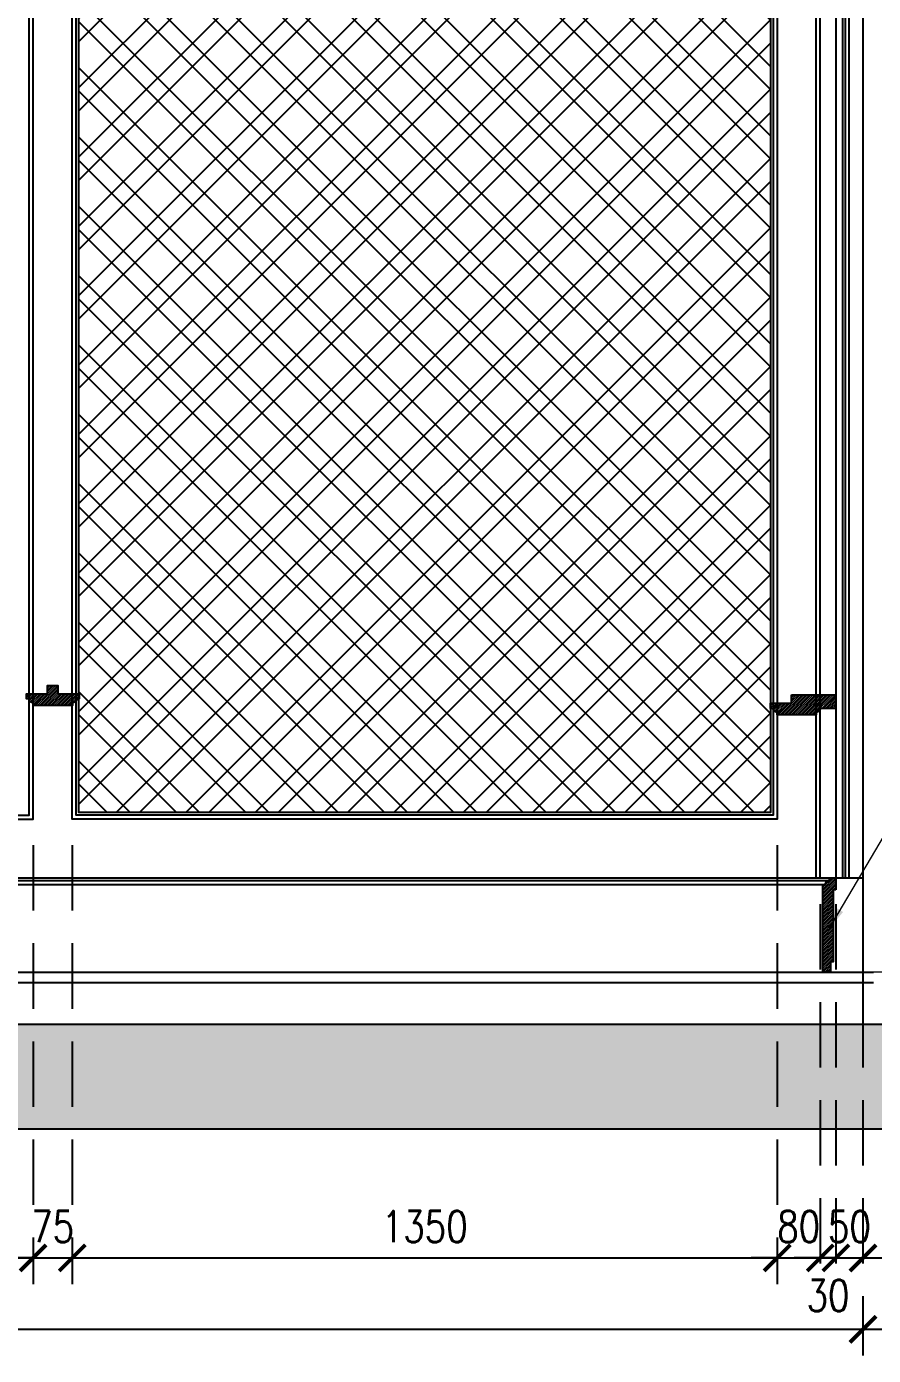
# Model space of a CAD drawing. Header units: inches. Extents: x -20583 to 399182, y -24453 to 525552.
# Drawn here: x 26691 to 28310, y 18129 to 20670 of the extents above; entities that cross this region are included whole.
import ezdxf

# ---------------------------------------------------------------- set-up
doc = ezdxf.new("R2010")
doc.units = ezdxf.units.IN
doc.header["$LTSCALE"] = 1000
doc.header["$MEASUREMENT"] = 0
doc.header["$PDMODE"] = 35
for name, pattern in [('DASHED', [0.75, 0.5, -0.25]), ('HIDDEN', [0.375, 0.25, -0.125]), ('HIDDEN2', [0.1875, 0.125, -0.0625])]:
    doc.linetypes.add(name, pattern=pattern)
for name, color, linetype in [('A-DIM', 9, 'Continuous'), ('A-Hidden', 8, 'HIDDEN'), ('Layer1', 1, 'Continuous'), ('Layer3', 3, 'Continuous'), ('Layer7', 8, 'Continuous')]:
    doc.layers.add(name, color=color, linetype=linetype)
doc.layers.add('ID-NOTES', color=3, linetype='Continuous', lineweight=0)
doc.layers.add('Wood treillis', color=111, linetype='Continuous', lineweight=0)
doc.layers.add('Stone-GRG', color=7, linetype='Continuous', lineweight=0, true_color=0xfff2cc)
doc.styles.add('ZZ-Dim All', font='romans.shx', dxfattribs={"width": 0.8})
doc.dimstyles.new('DIM 0200', dxfattribs={"dimscale": 200, "dimtxt": 1, "dimasz": 0.8, "dimexe": 0.5, "dimexo": 1, "dimgap": 0.4, "dimtad": 1, "dimdec": 0, "dimrnd": 10, "dimdsep": 46, "dimtxsty": 'ZZ-Dim All', "dimblk1": 'ARCHTICK', "dimblk2": 'ARCHTICK', "dimsah": 1, "dimcen": 1, "dimdle": 0.5, "dimclrd": 256, "dimclre": 256, "dimclrt": 256, "dimadec": 0, "dimazin": 2, "dimtfac": 1, "dimtdec": 0, "dimtix": 1, "dimtmove": 2, "dimatfit": 2, "dimfxl": 1, "dimfxlon": 1, "dimtolj": 1, "dimtzin": 0, "dimlwd": -1, "dimlwe": -1, "dimarcsym": 0})
doc.dimstyles.new('DIM-100', dxfattribs={"dimscale": 50, "dimtxt": 1.25, "dimasz": 1, "dimexe": 1, "dimexo": 1, "dimgap": 0.6, "dimtad": 1, "dimdec": 0, "dimrnd": 5, "dimdsep": 46, "dimtxsty": 'ZZ-Dim All', "dimblk1": 'ARCHTICK', "dimblk2": 'ARCHTICK', "dimsah": 1, "dimcen": 1, "dimdle": 1, "dimclrd": 256, "dimclre": 8, "dimclrt": 256, "dimazin": 2, "dimtfac": 1, "dimtdec": 0, "dimtix": 1, "dimtmove": 2, "dimatfit": 2, "dimfxl": 0.1, "dimtolj": 1, "dimtzin": 0, "dimlwd": -1, "dimlwe": -1, "dimarcsym": 0})

# ---------------------------------------------------------------- blocks, each defined once
blk = doc.blocks.new('_ARCHTICK')
at = {"color": 0, "linetype": 'ByBlock', "const_width": 0.15}
blk.add_lwpolyline([(-0.5, -0.5), (0.5, 0.5)], dxfattribs=at)
blk = doc.blocks.new('*D334')
at = {"layer": 'A-DIM', "color": 8, "linetype": 'HIDDEN2', "transparency": 16777216}
for p, q in [((25355.3, 19104.5), (25355.3, 18265.2)), ((26703.2, 19104.5), (26703.2, 18265.2))]:
    blk.add_line(p, q, dxfattribs=at)
at = {"layer": 'A-DIM', "transparency": 16777216}
blk.add_line((25305.3, 18315.2), (26753.2, 18315.2), dxfattribs=at)
at = {"layer": 'Defpoints', "color": 0, "transparency": 16777216}
for p in [(25355.3, 19154.5, 0), (26703.2, 19154.5, 0), (26703.2, 18315.2)]:
    blk.add_point(p, dxfattribs=at)
at = {"layer": 'A-DIM', "transparency": 16777216, "xscale": 50, "yscale": 50, "zscale": 50, "rotation": 180}
blk.add_blockref('_ARCHTICK', (25355.3, 18315.2), dxfattribs=at)
at = {"layer": 'A-DIM', "transparency": 16777216, "xscale": 50, "yscale": 50, "zscale": 50}
blk.add_blockref('_ARCHTICK', (26703.2, 18315.2), dxfattribs=at)
at = {"layer": 'A-DIM', "color": 3, "transparency": 16777216, "insert": (26029.2, 18375.2), "char_height": 60, "attachment_point": 5, "style": 'ZZ-Dim All'}
blk.add_mtext('\\A1;1350', dxfattribs=at)
blk = doc.blocks.new('*D335')
at = {"layer": 'A-DIM', "color": 8, "linetype": 'HIDDEN2', "transparency": 16777216}
for p, q in [((26777.9, 19104.5), (26777.9, 18265.2)), ((28125.9, 19104.5), (28125.9, 18265.2))]:
    blk.add_line(p, q, dxfattribs=at)
at = {"layer": 'A-DIM', "transparency": 16777216}
blk.add_line((26727.9, 18315.2), (28175.9, 18315.2), dxfattribs=at)
at = {"layer": 'Defpoints', "color": 0, "transparency": 16777216}
for p in [(26777.9, 19154.5, 0), (28125.9, 19154.5, 0), (28125.9, 18315.2)]:
    blk.add_point(p, dxfattribs=at)
at = {"layer": 'A-DIM', "transparency": 16777216, "xscale": 50, "yscale": 50, "zscale": 50, "rotation": 180}
blk.add_blockref('_ARCHTICK', (26777.9, 18315.2), dxfattribs=at)
at = {"layer": 'A-DIM', "transparency": 16777216, "xscale": 50, "yscale": 50, "zscale": 50}
blk.add_blockref('_ARCHTICK', (28125.9, 18315.2), dxfattribs=at)
at = {"layer": 'A-DIM', "color": 3, "transparency": 16777216, "insert": (27451.9, 18375.2), "char_height": 60, "attachment_point": 5, "style": 'ZZ-Dim All'}
blk.add_mtext('\\A1;1350', dxfattribs=at)
blk = doc.blocks.new('*D336')
at = {"layer": 'A-DIM', "color": 8, "linetype": 'HIDDEN2', "transparency": 16777216}
for p, q in [((26703.2, 19104.5), (26703.2, 18265.2)), ((26777.9, 19104.5), (26777.9, 18265.2))]:
    blk.add_line(p, q, dxfattribs=at)
at = {"layer": 'A-DIM', "transparency": 16777216}
for p, q in [((26703.2, 18315.2), (26653.2, 18315.2)), ((26703.2, 18315.2), (26777.9, 18315.2)), ((26777.9, 18315.2), (26827.9, 18315.2))]:
    blk.add_line(p, q, dxfattribs=at)
at = {"layer": 'Defpoints', "color": 0, "transparency": 16777216}
for p in [(26703.2, 19154.5, 0), (26777.9, 19154.5, 0), (26777.9, 18315.2)]:
    blk.add_point(p, dxfattribs=at)
at = {"layer": 'A-DIM', "transparency": 16777216, "xscale": 50, "yscale": 50, "zscale": 50}
blk.add_blockref('_ARCHTICK', (26703.2, 18315.2), dxfattribs=at)
at = {"layer": 'A-DIM', "transparency": 16777216, "xscale": 50, "yscale": 50, "zscale": 50, "rotation": 180}
blk.add_blockref('_ARCHTICK', (26777.9, 18315.2), dxfattribs=at)
at = {"layer": 'A-DIM', "color": 3, "transparency": 16777216, "insert": (26740.6, 18375.2), "char_height": 60, "attachment_point": 5, "style": 'ZZ-Dim All'}
blk.add_mtext('\\A1;75', dxfattribs=at)
blk = doc.blocks.new('*D337')
at = {"layer": 'A-DIM', "color": 8, "linetype": 'HIDDEN2', "transparency": 16777216}
for p, q in [((28125.9, 19104.5), (28125.9, 18265.2)), ((28208.2, 18992), (28208.2, 18265.2))]:
    blk.add_line(p, q, dxfattribs=at)
at = {"layer": 'A-DIM', "transparency": 16777216}
for p, q in [((28125.9, 18315.2), (28075.9, 18315.2)), ((28125.9, 18315.2), (28208.2, 18315.2)), ((28208.2, 18315.2), (28258.2, 18315.2))]:
    blk.add_line(p, q, dxfattribs=at)
at = {"layer": 'Defpoints', "color": 0, "transparency": 16777216}
for p in [(28125.9, 19154.5, 0), (28208.2, 19042, 0), (28208.2, 18315.2)]:
    blk.add_point(p, dxfattribs=at)
at = {"layer": 'A-DIM', "transparency": 16777216, "xscale": 50, "yscale": 50, "zscale": 50}
blk.add_blockref('_ARCHTICK', (28125.9, 18315.2), dxfattribs=at)
at = {"layer": 'A-DIM', "transparency": 16777216, "xscale": 50, "yscale": 50, "zscale": 50, "rotation": 180}
blk.add_blockref('_ARCHTICK', (28208.2, 18315.2), dxfattribs=at)
at = {"layer": 'A-DIM', "color": 3, "transparency": 16777216, "insert": (28167.1, 18375.2), "char_height": 60, "attachment_point": 5, "style": 'ZZ-Dim All'}
blk.add_mtext('\\A1;80', dxfattribs=at)
blk = doc.blocks.new('*D338')
at = {"layer": 'A-DIM', "color": 8, "linetype": 'HIDDEN2', "transparency": 16777216}
for p, q in [((28208.2, 18992), (28208.2, 18265.2)), ((28238.2, 18992), (28238.2, 18265.2))]:
    blk.add_line(p, q, dxfattribs=at)
at = {"layer": 'A-DIM', "transparency": 16777216}
for p, q in [((28208.2, 18315.2), (28158.2, 18315.2)), ((28208.2, 18315.2), (28238.2, 18315.2)), ((28238.2, 18315.2), (28288.2, 18315.2))]:
    blk.add_line(p, q, dxfattribs=at)
at = {"layer": 'Defpoints', "color": 0, "transparency": 16777216}
for p in [(28208.2, 19042, 0), (28238.2, 19042, 0), (28238.2, 18315.2)]:
    blk.add_point(p, dxfattribs=at)
at = {"layer": 'A-DIM', "transparency": 16777216, "xscale": 50, "yscale": 50, "zscale": 50}
blk.add_blockref('_ARCHTICK', (28208.2, 18315.2), dxfattribs=at)
at = {"layer": 'A-DIM', "transparency": 16777216, "xscale": 50, "yscale": 50, "zscale": 50, "rotation": 180}
blk.add_blockref('_ARCHTICK', (28238.2, 18315.2), dxfattribs=at)
at = {"layer": 'A-DIM', "color": 3, "transparency": 16777216, "insert": (28223.2, 18243.4), "char_height": 60, "attachment_point": 5, "style": 'ZZ-Dim All'}
blk.add_mtext('\\A1;30', dxfattribs=at)
blk = doc.blocks.new('*D339')
at = {"layer": 'A-DIM', "color": 8, "linetype": 'HIDDEN2', "transparency": 16777216}
for p, q in [((28238.2, 18992), (28238.2, 18265.2)), ((28290, 18992), (28290, 18265.2))]:
    blk.add_line(p, q, dxfattribs=at)
at = {"layer": 'A-DIM', "transparency": 16777216}
for p, q in [((28238.2, 18315.2), (28188.2, 18315.2)), ((28238.2, 18315.2), (28290, 18315.2)), ((28290, 18315.2), (28340, 18315.2))]:
    blk.add_line(p, q, dxfattribs=at)
at = {"layer": 'Defpoints', "color": 0, "transparency": 16777216}
for p in [(28238.2, 19042, 0), (28290, 19042, 0), (28290, 18315.2)]:
    blk.add_point(p, dxfattribs=at)
at = {"layer": 'A-DIM', "transparency": 16777216, "xscale": 50, "yscale": 50, "zscale": 50}
blk.add_blockref('_ARCHTICK', (28238.2, 18315.2), dxfattribs=at)
at = {"layer": 'A-DIM', "transparency": 16777216, "xscale": 50, "yscale": 50, "zscale": 50, "rotation": 180}
blk.add_blockref('_ARCHTICK', (28290, 18315.2), dxfattribs=at)
at = {"layer": 'A-DIM', "color": 3, "transparency": 16777216, "insert": (28264.1, 18375.2), "char_height": 60, "attachment_point": 5, "style": 'ZZ-Dim All'}
blk.add_mtext('\\A1;50', dxfattribs=at)
blk = doc.blocks.new('*D357')
at = {"layer": 'A-DIM', "color": 8, "linetype": 'HIDDEN2', "transparency": 16777216}
for p, q in [((28290, 18992), (28290, 18128.8)), ((22335, 18812), (22335, 18128.8))]:
    blk.add_line(p, q, dxfattribs=at)
at = {"layer": 'A-DIM', "transparency": 16777216}
blk.add_line((22285, 18178.8), (28340, 18178.8), dxfattribs=at)
at = {"layer": 'Defpoints', "color": 0, "transparency": 16777216}
for p in [(28290, 19042, 0), (22335, 18862, 0), (28290, 18178.8)]:
    blk.add_point(p, dxfattribs=at)
at = {"layer": 'A-DIM', "transparency": 16777216, "xscale": 50, "yscale": 50, "zscale": 50, "rotation": 180}
blk.add_blockref('_ARCHTICK', (22335, 18178.8), dxfattribs=at)
at = {"layer": 'A-DIM', "transparency": 16777216, "xscale": 50, "yscale": 50, "zscale": 50}
blk.add_blockref('_ARCHTICK', (28290, 18178.8), dxfattribs=at)
at = {"layer": 'A-DIM', "color": 3, "transparency": 16777216, "insert": (25312.5, 18238.8), "char_height": 60, "attachment_point": 5, "style": 'ZZ-Dim All'}
blk.add_mtext('\\A1;5955', dxfattribs=at)

msp = doc.modelspace()

# ---------------------------------------------------------------- hatches: boundary and pattern name
at = {"layer": 'Layer7'}
h = msp.add_hatch(dxfattribs=at)
h.set_pattern_fill('AR-CONC', color=256, scale=10, style=0)
h.set_pattern_definition([(50, (-18532.32, 29239.3), (71.72602, -6.27521), [7.5, -82.5]), (355, (-18532.32, 29239.3), (-13.87513, 75.21921), [6, -66]), (100.4514, (-18526.34, 29238.78), (57.85094, 68.94395), [6.37402, -70.11421]), (46.1842, (-18532.32, 29259.3), (106.7241, -16.5519), [11.25, -123.75]), (96.6356, (-18523.43, 29257.92), (93.46627, 97.41179), [9.56103, -105.1713]), (351.1842, (-18532.32, 29259.3), (93.4662, 97.41186), [9, -99]), (21, (-18522.32, 29254.3), (59.690705, -40.26189), [7.5, -82.5]), (326, (-18522.32, 29254.3), (24.33153, 72.515), [6, -66]), (71.4514, (-18517.346, 29250.95), (84.02226, 32.25305), [6.37402, -70.11421]), (37.5, (-18532.32, 29239.302), (1.215986, 33.289385), [0, -65.2, 0, -67, 0, -66.25]), (7.5, (-18532.32, 29239.302), (26.306954, 39.44117), [0, -38.2, 0, -63.7, 0, -25.25]), (327.5, (-18554.62, 29239.302), (53.382244, -2.255487), [0, -25, 0, -78, 0, -103.5]), (317.5, (-18564.62, 29239.302), (58.318617, 10.0105), [0, -32.5, 0, -51.8, 0, -73.5])])
h.paths.add_polyline_path([(28510.1, 18562.1), (28510.1, 18762.1), (21965, 18762.1), (21965, 18562.1)])
at = {"layer": 'Stone-GRG', "lineweight": 0}
h = msp.add_hatch(dxfattribs=at)
h.set_pattern_fill('ANSI31', color=253, scale=20)
h.set_pattern_definition([(45, (22321.8682, -2239.537), (-1.76776695, 1.76776695), [])])
edge = h.paths.add_edge_path()
edge.add_line((26750.7, 19394.3), (26791, 19394.3))
edge.add_line((26791, 19394.3), (26791, 19384.3))
edge.add_line((26791, 19384.3), (26791, 19384.3))
edge.add_line((26791, 19384.3), (26786, 19384.3))
edge.add_arc((26778.5, 19384.3), 7.5, -90, 0, ccw=False)
edge.add_line((26778.5, 19376.8), (26778.5, 19371.8))
edge.add_line((26778.5, 19371.8), (26703.2, 19371.8))
edge.add_line((26703.2, 19371.8), (26703.2, 19376.8))
edge.add_arc((26703.2, 19384.3), 7.5, 180, 270, ccw=False)
edge.add_line((26695.7, 19384.3), (26690.7, 19384.3))
edge.add_line((26690.7, 19384.3), (26690.7, 19394.3))
edge.add_line((26690.7, 19394.3), (26730.7, 19394.3))
edge.add_line((26730.7, 19394.3), (26730.7, 19410.4))
edge.add_line((26730.7, 19410.4), (26750.7, 19410.4))
edge.add_line((26750.7, 19410.4), (26750.7, 19394.3))
h = msp.add_hatch(dxfattribs=at)
h.set_pattern_fill('ANSI31', color=253, scale=20)
h.set_pattern_definition([(45, (-72490.583, -12180.238), (-1.767766953, 1.767766953), [])])
edge = h.paths.add_edge_path()
edge.add_line((28153.2, 19392.5), (28238.2, 19392.5))
edge.add_line((28238.2, 19392.5), (28238.2, 19366.4))
edge.add_line((28238.2, 19366.4), (28213.2, 19366.4))
edge.add_line((28213.2, 19366.4), (28208.2, 19366.4))
edge.add_arc((28200.7, 19366.4), 7.5, -90, 0, ccw=False)
edge.add_line((28200.7, 19358.9), (28200.7, 19353.9))
edge.add_line((28200.7, 19353.9), (28125.7, 19353.9))
edge.add_line((28125.7, 19353.9), (28125.7, 19358.9))
edge.add_arc((28125.7, 19366.4), 7.5, 180, 270, ccw=False)
edge.add_line((28118.2, 19366.4), (28113.2, 19366.4))
edge.add_line((28113.2, 19366.4), (28113.2, 19376.4))
edge.add_line((28113.2, 19376.4), (28153.2, 19376.4))
edge.add_line((28153.2, 19376.4), (28153.2, 19392.5))
h = msp.add_hatch(dxfattribs=at)
h.set_pattern_fill('ANSI31', color=253, scale=20)
h.set_pattern_definition([(45, (15259.2982, -0.0233), (-1.76776695, 1.76776695), [])])
edge = h.paths.add_edge_path()
edge.add_line((28238.2, 19019.5), (28233.2, 19019.5))
edge.add_line((28233.2, 19019.5), (28233.2, 18881.4))
edge.add_line((28233.2, 18881.4), (28228.2, 18881.4))
edge.add_line((28228.2, 18881.4), (28228.2, 18862))
edge.add_line((28228.2, 18862), (28213.2, 18862))
edge.add_line((28213.2, 18862), (28213.2, 19029.5))
edge.add_line((28213.2, 19029.5), (28218.2, 19029.5))
edge.add_arc((28225.7, 19029.5), 7.5, 90, 180, ccw=False)
edge.add_line((28225.7, 19037), (28225.7, 19042))
edge.add_line((28225.7, 19042), (28238.2, 19042))
edge.add_line((28238.2, 19042), (28238.2, 19019.5))
at = {"layer": 'Wood treillis', "lineweight": -2}
h = msp.add_hatch(dxfattribs=at)
h.set_pattern_fill('ANSI32', color=256, scale=250)
h.set_pattern_definition([(45, (16445.73, -0.05), (-66.29126, 66.29126), []), (45, (16489.925, -0.05), (-66.29126, 66.29126), [])])
h.paths.add_polyline_path([(26798.7, 19167), (26790.4, 19167), (26790.6, 21862), (26798.7, 21862), (28113.2, 21862), (28113.4, 19167)])
h = msp.add_hatch(dxfattribs=at)
h.set_pattern_fill('ANSI32', color=256, scale=250, angle=90)
h.set_pattern_definition([(135, (16445.73, -0.05), (-66.29126, -66.29126), []), (135, (16445.73, 44.14), (-66.29126, -66.29126), [])])
h.paths.add_polyline_path([(27743.4, 19167), (28113.4, 19167), (28113.2, 21862), (27743.4, 21862), (26790.6, 21862), (26790.4, 19167)])

# ---------------------------------------------------------------- linework, layer by layer
at = {"layer": 'A-Hidden', "linetype": 'DASHED', "lineweight": 0, "ltscale": 10}
msp.add_line((30642, 18862.1, 0), (17361.9, 18862.1, 0), dxfattribs=at)
at = {"layer": 'Layer1'}
for p, q in [((21965, 18862.1, 0), (28310, 18862.1, 0)), ((21965, 18842.1, 0), (28310, 18842.1, 0))]:
    msp.add_line(p, q, dxfattribs=at)
at = {"layer": 'Layer3'}
for p, q in [((28290, 23012.1, 0), (28290, 18762.1, 0)), ((21965, 18762.1, 0), (28510.1, 18762.1, 0)), ((21965, 18562.1, 0), (28510.1, 18562.1, 0))]:
    msp.add_line(p, q, dxfattribs=at)
at = {"layer": 'Wood treillis', "lineweight": -2}
for p, q in [((28238.2, 21874.5, 0), (28238.2, 19042, 0)), ((28250.7, 21849.5, 0), (28250.7, 19042.1, 0)), ((28255.7, 21849.5, 0), (28255.7, 19042.1, 0)), ((28263.2, 21837, 0), (28263.2, 19042, 0)), ((28290, 21837, 0), (28290, 18862, 0)), ((24752, 19037, 0), (28225.7, 19037, 0)), ((24764.5, 19042.1, 0), (28290, 19042, 0)), ((24744.5, 19029.6, 0), (28213.2, 19029.5, 0))]:
    msp.add_line(p, q, dxfattribs=at)
at = {"layer": 'Wood treillis', "lineweight": -2, "elevation": 0}
for points in [[(28200.7, 19042), (28200.7, 21949.5)], [(28208.2, 19042), (28208.2, 21957)]]:
    msp.add_lwpolyline(points, dxfattribs=at)
for points in [[(26682.5, 19154.5), (26703.2, 19154.5), (26703.1, 21874.5), (26682.5, 21874.5), (25355.5, 21874.5), (25355.3, 19154.5)], [(26682.5, 19162), (26695.7, 19162), (26695.6, 21867), (26682.5, 21867), (25363, 21867), (25362.8, 19162)], [(26798.7, 19154.5), (26777.9, 19154.5), (26778.1, 21874.5), (26798.7, 21874.5), (28125.7, 21874.5), (28125.9, 19154.5)], [(26798.7, 19162), (26785.4, 19162), (26785.6, 21867), (26798.7, 21867), (28118.2, 21867), (28118.4, 19162)], [(26798.7, 19167), (26790.4, 19167), (26790.6, 21862), (26798.7, 21862), (28113.2, 21862), (28113.4, 19167)]]:
    msp.add_lwpolyline(points, close=True, dxfattribs=at)
at = {"layer": 'Wood treillis', "color": 0, "lineweight": -2, "elevation": 0}
for points in [[(26750.7, 19394.3), (26791, 19394.3), (26791, 19384.3), (26791, 19384.3), (26791, 19384.3), (26786, 19384.3, -0.414214), (26778.5, 19376.8), (26778.5, 19371.8), (26703.2, 19371.8), (26703.2, 19376.8, -0.414214), (26695.7, 19384.3), (26690.7, 19384.3), (26690.7, 19394.3), (26730.7, 19394.3), (26730.7, 19410.4), (26750.7, 19410.4), (26750.7, 19394.3)], [(28153.2, 19392.5), (28238.2, 19392.5), (28238.2, 19366.4), (28213.2, 19366.4), (28213.2, 19366.4), (28208.2, 19366.4, -0.414214), (28200.7, 19358.9), (28200.7, 19353.9), (28125.7, 19353.9), (28125.7, 19358.9, -0.414214), (28118.2, 19366.4), (28113.2, 19366.4), (28113.2, 19376.4), (28153.2, 19376.4), (28153.2, 19392.5)], [(28238.2, 19019.5), (28233.2, 19019.5), (28233.2, 18881.4), (28228.2, 18881.4), (28228.2, 18862), (28213.2, 18862), (28213.2, 19029.5), (28218.2, 19029.5, -0.414214), (28225.7, 19037), (28225.7, 19042), (28238.2, 19042), (28238.2, 19019.5)]]:
    msp.add_lwpolyline(points, format="xyb", dxfattribs=at)

# ---------------------------------------------------------------- dimensions: what is measured, and where the dimension line sits
at = {"layer": 'A-DIM'}
for base, p1, p2, picture, middle in [((26703.2, 18315.2), (25355.3, 19154.5, 0), (26703.2, 19154.5, 0), '*D334', (26029.2, 18375.2)), ((26777.9, 18315.2), (26703.2, 19154.5, 0), (26777.9, 19154.5, 0), '*D336', (26740.6, 18375.2)), ((28125.9, 18315.2), (26777.9, 19154.5, 0), (28125.9, 19154.5, 0), '*D335', (27451.9, 18375.2)), ((28208.2, 18315.2), (28125.9, 19154.5, 0), (28208.2, 19042, 0), '*D337', (28167.1, 18375.2)), ((28290, 18178.8, 0), (22335, 18862, 0), (28290, 19042, 0), '*D357', (25312.5, 18238.8, 0)), ((28290, 18315.2), (28238.2, 19042, 0), (28290, 19042, 0), '*D339', (28264.1, 18375.2))]:
    dim = msp.add_linear_dim(base=base, p1=p1, p2=p2, dimstyle='DIM-100', override={"dimtxt": 1.2, "dimclrt": 3}, dxfattribs=at)
    dim.commit()
    dim.dimension.update_dxf_attribs({"geometry": picture, "text_midpoint": middle})
dim = msp.add_linear_dim(base=(28238.2, 18315.2), p1=(28208.2, 19042, 0), p2=(28238.2, 19042, 0), dimstyle='DIM-100', override={"dimtxt": 1.2, "dimclrt": 3}, dxfattribs=at)
dim.commit()
dim.dimension.update_dxf_attribs({"geometry": '*D338', "text_midpoint": (28223.2, 18243.4), "dimtype": 160})

# ---------------------------------------------------------------- leaders
at = {"layer": 'ID-NOTES'}
msp.add_leader([(28226, 18945.8, 0), (28396.7, 19235.7, 0), (29108.6, 19235.7, 0)], dimstyle='DIM 0200', override={"dimasz": 0.2, "dimtad": 0, "dimclrd": 8}, dxfattribs=at)

doc.saveas('drawing.dxf')
